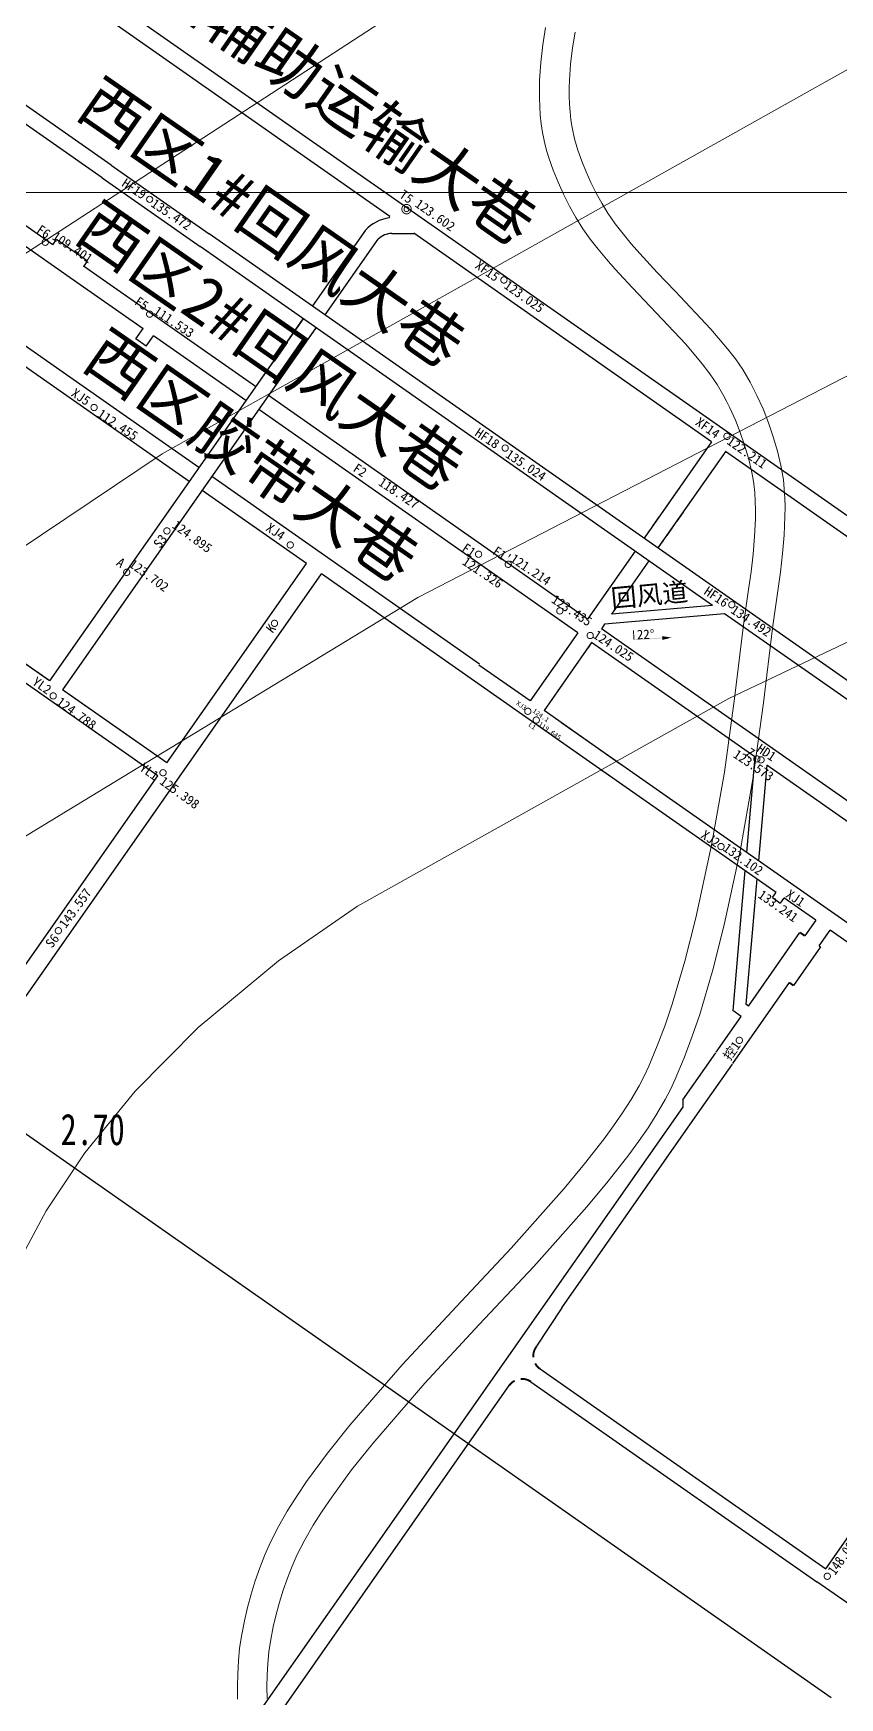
# Model space of a CAD drawing. Header units: inches. Extents: x 36473197 to 36486087, y 3899343 to 3911260.
# Drawn here: x 36482266 to 36482522, y 3904521 to 3905051 of the extents above; entities that cross this region are included whole.
import ezdxf

# ---------------------------------------------------------------- set-up
doc = ezdxf.new("R2010")
doc.units = ezdxf.units.IN
doc.header["$MEASUREMENT"] = 0
doc.linetypes.add('虚线', pattern=[0.0045, 0.00175, -0.001, 0.00175])
doc.layers.get('0').update_dxf_attribs({"lineweight": 0})
doc.layers.get('Defpoints').update_dxf_attribs({"lineweight": 0})
for name, color, linetype, lineweight in [('4煤底板等值线', 7, 'Continuous', 0), ('公路', 7, 'Continuous', 0), ('四盘区辅运巷', 7, 'Continuous', 0), ('导线点', 7, 'Continuous', 0), ('巷道注记', 7, 'Continuous', 0), ('经纬网', 7, 'Continuous', 0), ('钻孔', 7, 'Continuous', 0)]:
    doc.layers.add(name, color=color, linetype=linetype, lineweight=lineweight)
for name, color, linetype, lineweight, true_color in [('保护煤柱', 7, 'Continuous', 0, 0xff0042), ('变坡点', 1, 'Continuous', 0, 0xff0000), ('巷道1', 7, 'Continuous', 0, 0x2d2d2d)]:
    doc.layers.add(name, color=color, linetype=linetype, lineweight=lineweight, true_color=true_color)
doc.styles.add('仿宋', font='simfang.ttf')
doc.styles.add('宋体', font='SIMSUN.TTC')
doc.styles.add('黑体', font='simhei.ttf')
doc.linetypes.add('保护煤柱', pattern='A,0.0195,-0.001,[6,西北矿业高家堡煤矿2022年采掘接续图(2022.8.14).shx,S=1.01575e-06,R=0,X=0,Y=0],0.0195', length=0.04)
doc.dimstyles.get("Standard").update_dxf_attribs({"dimtxt": 30, "dimasz": 20, "dimexe": 0.18, "dimexo": 0.0625, "dimgap": 0.09, "dimtad": 1, "dimdec": 0, "dimzin": 0, "dimdsep": 46, "dimtxsty": '仿宋', "dimcen": 0.09, "dimclrd": 150, "dimclre": 150, "dimadec": 0, "dimazin": 0, "dimtfac": 1, "dimtdec": 0, "dimtofl": 0, "dimtmove": 0, "dimatfit": 3, "dimfxl": 1, "dimtolj": 1, "dimtzin": 0, "dimlwd": 0, "dimarcsym": 0})

# ---------------------------------------------------------------- blocks, each defined once
blk = doc.blocks.new('变坡点3')
at = {"true_color": 0xff0000}
for points in [[(0.02, -3), (-0.15, -0.01), (0.15, 0.01), (0.32, -2.99)], [(0.16, -2.85), (9.15, -2.32), (9.17, -2.62), (0.18, -3.14)], [(9.19, -3.07), (12.15, -2.3), (9.12, -1.88)]]:
    blk.add_hatch(color=1, dxfattribs=at).paths.add_polyline_path(points, flags=17)
blk = doc.blocks.new('临时经纬仪导线点_1')
at = {"color": 7, "const_width": 0.3}
blk.add_lwpolyline([(1, 0), (0.97, 0.26), (0.87, 0.5), (0.71, 0.71), (0.5, 0.87), (0.26, 0.97), (0, 1), (-0.26, 0.97), (-0.5, 0.87), (-0.71, 0.71), (-0.87, 0.5), (-0.97, 0.26), (-1, 0), (-0.97, -0.26), (-0.87, -0.5), (-0.71, -0.71), (-0.5, -0.87), (-0.26, -0.97), (0, -1), (0.26, -0.97), (0.5, -0.87), (0.71, -0.71), (0.87, -0.5), (0.97, -0.26), (1, 0)], dxfattribs=at)
blk = doc.blocks.new('临时经纬仪导线点')
at = {"color": 0, "const_width": 0.3}
blk.add_lwpolyline([(1, 0), (0.97, 0.26), (0.87, 0.5), (0.71, 0.71), (0.5, 0.87), (0.26, 0.97), (0, 1), (-0.26, 0.97), (-0.5, 0.87), (-0.71, 0.71), (-0.87, 0.5), (-0.97, 0.26), (-1, 0), (-0.97, -0.26), (-0.87, -0.5), (-0.71, -0.71), (-0.5, -0.87), (-0.26, -0.97), (0, -1), (0.26, -0.97), (0.5, -0.87), (0.71, -0.71), (0.87, -0.5), (0.97, -0.26), (1, 0)], dxfattribs=at)
blk = doc.blocks.new('永久经纬仪导线点')
at = {"color": 7, "const_width": 0.3}
for points in [[(1.5, 0), (1.45, 0.39), (1.3, 0.75), (1.06, 1.06), (0.75, 1.3), (0.39, 1.45), (0, 1.5), (-0.39, 1.45), (-0.75, 1.3), (-1.06, 1.06), (-1.3, 0.75), (-1.45, 0.39), (-1.5, 0), (-1.45, -0.39), (-1.3, -0.75), (-1.06, -1.06), (-0.75, -1.3), (-0.39, -1.45), (0, -1.5), (0.39, -1.45), (0.75, -1.3), (1.06, -1.06), (1.3, -0.75), (1.45, -0.39), (1.5, 0)], [(0.8, 0), (0.77, 0.21), (0.69, 0.4), (0.57, 0.57), (0.4, 0.69), (0.21, 0.77), (0, 0.8), (-0.21, 0.77), (-0.4, 0.69), (-0.57, 0.57), (-0.69, 0.4), (-0.77, 0.21), (-0.8, 0), (-0.77, -0.21), (-0.69, -0.4), (-0.57, -0.57), (-0.4, -0.69), (-0.21, -0.77), (0, -0.8), (0.21, -0.77), (0.4, -0.69), (0.57, -0.57), (0.69, -0.4), (0.77, -0.21), (0.8, 0)]]:
    blk.add_lwpolyline(points, dxfattribs=at)
blk = doc.blocks.new('lr_block_241_1')
at = {"color": 30, "true_color": 0xff8000, "const_width": 0.6}
blk.add_lwpolyline([(1.57, 0), (1.56, 0.01), (1.23, 0.24), (0.9, 0.47), (0.57, 0.7), (0.25, 0.93), (0, 1.1)], dxfattribs=at)
blk = doc.blocks.new('lr_block_242_1')
at = {"color": 30, "true_color": 0xff8000, "const_width": 0.6}
blk.add_lwpolyline([(0, 0.92), (0.08, 0.86), (0.41, 0.63), (0.74, 0.4), (1.06, 0.17), (1.31, 0)], dxfattribs=at)
blk = doc.blocks.new('lr_block_248_1')
at = {"color": 30, "true_color": 0xff8000, "const_width": 0.6}
for points in [[(0.02, 3.65), (0, 4.05), (0.01, 4.45), (0.06, 4.85), (0.13, 5.24), (0.24, 5.63), (0.38, 6), (0.54, 6.36), (0.74, 6.71), (0.9, 6.96)], [(0.59, 1.75), (0.79, 1.4), (1.02, 1.07), (1.27, 0.76), (1.55, 0.48), (1.85, 0.21), (2.13, 0), (2.13, 0), (2.13, 0), (2.13, 0)]]:
    blk.add_lwpolyline(points, dxfattribs=at)
blk = doc.blocks.new('lr_block_249_1')
at = {"color": 30, "true_color": 0xff8000, "const_width": 0.6}
for points in [[(1.75, 1.55), (1.4, 1.34), (1.07, 1.12), (0.76, 0.86), (0.48, 0.58), (0.21, 0.28), (0, 0), (0, 0), (0, 0), (0, 0)], [(3.65, 2.11), (4.05, 2.13), (4.45, 2.12), (4.85, 2.08), (5.24, 2), (5.63, 1.89), (6, 1.76), (6.36, 1.59), (6.71, 1.39), (6.96, 1.23)]]:
    blk.add_lwpolyline(points, dxfattribs=at)
blk = doc.blocks.new('*D204')
at = {"layer": 'Defpoints', "color": 0, "transparency": 16777216}
for p in [(36476925.52, 3911082.36), (36486060.15, 3904950.04), (36485936.09, 3904772.87)]:
    blk.add_point(p, dxfattribs=at)
at = {"layer": '四盘区辅运巷', "color": 150, "lineweight": -2, "transparency": 16777216}
for p, q in [((36476925.55, 3911082.41), (36477049.68, 3911259.68)), ((36485936.12, 3904772.92), (36486060.25, 3904950.19))]:
    blk.add_line(p, q, dxfattribs=at)
at = {"layer": '四盘区辅运巷', "color": 150, "lineweight": 0, "transparency": 16777216}
blk.add_line((36477065.96, 3911248.06), (36486043.76, 3904961.51), dxfattribs=at)
at = {"layer": '四盘区辅运巷', "color": 150, "transparency": 16777216}
for points in [[(36477067.87, 3911250.79), (36477064.05, 3911245.33), (36477049.58, 3911259.53)], [(36486045.68, 3904964.24), (36486041.85, 3904958.78), (36486060.15, 3904950.04)]]:
    blk.add_solid(points, dxfattribs=at)
at = {"layer": '四盘区辅运巷', "color": 0, "transparency": 16777216, "insert": (36481563.62, 3908117.29), "char_height": 30, "attachment_point": 5, "rotation": 324.9991, "style": '仿宋'}
blk.add_mtext('\\A1;1100', dxfattribs=at)
blk = doc.blocks.new('*D205')
at = {"layer": 'Defpoints', "color": 0, "transparency": 16777216}
for p in [(36485936.09, 3904772.87), (36482207.75, 3899448.44), (36482358.83, 3899342.66)]:
    blk.add_point(p, dxfattribs=at)
at = {"layer": '四盘区辅运巷', "color": 150, "lineweight": -2, "transparency": 16777216}
for p, q in [((36485936.14, 3904772.84), (36486087.31, 3904666.98)), ((36482207.81, 3899448.41), (36482358.98, 3899342.55))]:
    blk.add_line(p, q, dxfattribs=at)
at = {"layer": '四盘区辅运巷', "color": 150, "lineweight": 0, "transparency": 16777216}
blk.add_line((36486075.69, 3904650.7), (36482370.3, 3899359.04), dxfattribs=at)
at = {"layer": '四盘区辅运巷', "color": 150, "transparency": 16777216}
for points in [[(36486072.96, 3904652.61), (36486078.42, 3904648.79), (36486087.16, 3904667.08)], [(36482367.57, 3899360.95), (36482373.03, 3899357.13), (36482358.83, 3899342.66)]]:
    blk.add_solid(points, dxfattribs=at)
at = {"layer": '四盘区辅运巷', "color": 0, "transparency": 16777216, "insert": (36484210.49, 3902013.62), "char_height": 30, "attachment_point": 5, "rotation": 54.9991, "style": '仿宋'}
blk.add_mtext('\\A1;650', dxfattribs=at)

msp = doc.modelspace()

# ---------------------------------------------------------------- linework, layer by layer
at = {"layer": '4煤底板等值线', "color": 7, "linetype": 'Continuous', "lineweight": 0, "flags": 128}
for points in [[(36482493.14, 3905130.31), (36482192.02, 3904934.38), (36482166.99, 3904914.54), (36482141.03, 3904889.49), (36482117.22, 3904862.29), (36482102.01, 3904841.18), (36482090.3, 3904820.32), (36482069.29, 3904771.62), (36482053.89, 3904727.1), (36482014.98, 3904571.97), (36481995.75, 3904508.82)], [(36482584.29, 3905072.71), (36482306.56, 3904916.82), (36482199.34, 3904844.88), (36482182.97, 3904831.67), (36482165.02, 3904814.17), (36482150.2, 3904796.51), (36482140.49, 3904782.52), (36482131.4, 3904766.94), (36482119.59, 3904741.43), (36482108.6, 3904709.11), (36482093.42, 3904638.78), (36482077.94, 3904509.09)], [(36482671.7, 3905017.47), (36482387.98, 3904871.06), (36482261.14, 3904793.89), (36482236.56, 3904775.57), (36482216.01, 3904757.29), (36482202.47, 3904742.58), (36482193.03, 3904730.03), (36482185.98, 3904718.45), (36482179.75, 3904705.41), (36482173.88, 3904689), (36482169.74, 3904672.81), (36482166.12, 3904652.19), (36482160.3, 3904588.63), (36482160.74, 3904501.81)], [(36482753.57, 3904965.73), (36482486.93, 3904838.97), (36482368.7, 3904772.83), (36482343.56, 3904755.42), (36482317.99, 3904734.15), (36482297.98, 3904713.96), (36482281.93, 3904694.28), (36482269.6, 3904675.77), (36482260.59, 3904658.93), (36482253.66, 3904642.3), (36482248.43, 3904625.07), (36482244.75, 3904606.37), (36482242.79, 3904585.32), (36482242.98, 3904562.1), (36482245.62, 3904538.03), (36482249.11, 3904520.76)]]:
    msp.add_lwpolyline(points, dxfattribs=at)
at = {"layer": '保护煤柱', "color": 1, "linetype": '保护煤柱', "lineweight": 30, "ltscale": 3750, "true_color": 0xff0000, "flags": 128}
msp.add_lwpolyline([(36482519.48, 3904520.82), (36480126.41, 3906196.46)], dxfattribs=at)
at = {"layer": '公路', "color": 8, "linetype": 'Continuous', "lineweight": 9, "true_color": 0x808080, "flags": 128}
for points in [[(36482330.6, 3904520.35), (36482330.54, 3904524.41), (36482330.62, 3904528.46), (36482330.85, 3904532.51), (36482331.24, 3904536.55), (36482331.89, 3904540.91), (36482332.73, 3904545.25), (36482333.73, 3904549.56), (36482334.88, 3904553.82), (36482336.19, 3904558.05), (36482337.64, 3904562.22), (36482339.24, 3904566.34), (36482341.02, 3904570.36), (36482343.6, 3904575.34), (36482346.41, 3904580.19), (36482349.41, 3904584.94), (36482352.56, 3904589.6), (36482359.24, 3904598.71), (36482366.28, 3904607.56), (36482382.95, 3904626.74), (36482400.26, 3904645.37), (36482417.65, 3904663.96), (36482434.57, 3904682.98), (36482441.05, 3904690.78), (36482447.28, 3904698.78), (36482450.26, 3904702.86), (36482453.11, 3904707.01), (36482455.83, 3904711.23), (36482458.35, 3904715.57), (36482459.94, 3904718.69), (36482461.43, 3904721.86), (36482464.17, 3904728.34), (36482466.65, 3904734.95), (36482468.92, 3904741.65), (36482472.92, 3904755.29), (36482476.4, 3904769.09), (36482481.43, 3904792.24), (36482485.52, 3904815.51), (36482488.78, 3904838.89), (36482491.61, 3904862.37), (36482493.25, 3904873.65), (36482494.01, 3904879.29), (36482494.65, 3904884.92), (36482495.13, 3904890.53), (36482495.38, 3904896.12), (36482495.4, 3904898.91), (36482495.34, 3904901.69), (36482495.19, 3904904.46), (36482494.9, 3904907.22), (36482494.57, 3904909.29), (36482494.16, 3904911.36), (36482493.17, 3904915.46), (36482491.97, 3904919.53), (36482490.57, 3904923.56), (36482489.01, 3904927.52), (36482487.27, 3904931.41), (36482486.34, 3904933.32), (36482485.36, 3904935.2), (36482483.24, 3904938.86), (36482480.94, 3904942.23), (36482478.48, 3904945.47), (36482473.21, 3904951.72), (36482461.95, 3904963.75), (36482456.25, 3904969.7), (36482450.66, 3904975.73), (36482447.95, 3904978.81), (36482445.33, 3904981.93), (36482442.81, 3904985.14), (36482440.44, 3904988.46), (36482438.22, 3904992.01), (36482436.18, 3904995.67), (36482434.3, 3904999.43), (36482432.58, 3905003.26), (36482431.03, 3905007.15), (36482429.67, 3905011.09), (36482429.06, 3905013.09), (36482428.51, 3905015.09), (36482427.61, 3905019.14), (36482427.2, 3905021.88), (36482426.92, 3905024.64), (36482426.74, 3905027.41), (36482426.65, 3905030.19), (36482426.64, 3905032.99), (36482426.72, 3905035.79), (36482427.08, 3905041.4), (36482427.72, 3905047), (36482428.61, 3905052.58)], [(36482339.99, 3904520.58), (36482339.94, 3904524.29), (36482340.01, 3904528), (36482340.21, 3904531.69), (36482340.57, 3904535.38), (36482341.17, 3904539.38), (36482341.94, 3904543.35), (36482342.85, 3904547.3), (36482343.91, 3904551.21), (36482345.11, 3904555.08), (36482346.44, 3904558.9), (36482347.91, 3904562.67), (36482349.53, 3904566.36), (36482351.99, 3904571.11), (36482354.66, 3904575.73), (36482357.52, 3904580.25), (36482360.53, 3904584.69), (36482366.89, 3904593.37), (36482373.6, 3904601.8), (36482390.2, 3904620.97), (36482407.47, 3904639.58), (36482424.85, 3904658.14), (36482441.78, 3904677.11), (36482448.58, 3904685.28), (36482455.11, 3904693.65), (36482458.22, 3904697.93), (36482461.22, 3904702.27), (36482464.06, 3904706.7), (36482466.7, 3904711.24), (36482468.35, 3904714.48), (36482469.9, 3904717.78), (36482472.75, 3904724.51), (36482475.32, 3904731.38), (36482477.68, 3904738.35), (36482481.84, 3904752.51), (36482485.45, 3904766.85), (36482490.52, 3904790.28), (36482494.65, 3904813.84), (36482497.96, 3904837.5), (36482500.84, 3904861.28), (36482502.56, 3904873.16), (36482503.36, 3904879.1), (36482504.03, 3904885.04), (36482504.52, 3904890.95), (36482504.79, 3904896.84), (36482504.82, 3904899.78), (36482504.76, 3904902.71), (36482504.6, 3904905.63), (36482504.32, 3904908.55), (36482503.96, 3904910.84), (36482503.51, 3904913.14), (36482502.42, 3904917.7), (36482501.09, 3904922.22), (36482499.55, 3904926.69), (36482497.82, 3904931.09), (36482495.88, 3904935.4), (36482494.84, 3904937.52), (36482493.75, 3904939.6), (36482491.38, 3904943.66), (36482489.04, 3904947.02), (36482486.53, 3904950.26), (36482481.2, 3904956.52), (36482469.87, 3904968.57), (36482464.16, 3904974.55), (36482458.58, 3904980.6), (36482455.89, 3904983.69), (36482453.28, 3904986.84), (36482450.79, 3904990.07), (36482448.44, 3904993.41), (36482446.49, 3904996.57), (36482444.69, 3904999.83), (36482443.02, 3905003.16), (36482441.49, 3905006.56), (36482440.11, 3905010.01), (36482438.89, 3905013.51), (36482438.35, 3905015.28), (36482437.86, 3905017.06), (36482437.05, 3905020.65), (36482436.67, 3905023.14), (36482436.42, 3905025.65), (36482436.25, 3905028.17), (36482436.17, 3905030.71), (36482436.17, 3905033.25), (36482436.24, 3905035.8), (36482436.58, 3905040.9), (36482437.17, 3905046.01), (36482437.98, 3905051.09)]]:
    msp.add_lwpolyline(points, dxfattribs=at)
at = {"layer": '导线点', "linetype": 'Continuous'}
msp.add_circle((36482302.62, 3904997.83, -0.2), 1, dxfattribs=at)
at = {"layer": '巷道1', "color": 30, "linetype": 'Continuous', "lineweight": 30, "true_color": 0xff8000}
for p, q in [((36482290.3, 3905008.73, -0.2), (36482199.02, 3905072.65, -0.2)), ((36482584.6, 3904855, -0.2), (36482284.68, 3905065, -0.2)), ((36482379.06, 3904992.32, -0.2), (36482281.59, 3905060.58, -0.2)), ((36482287.44, 3905004.63, -0.2), (36482252.59, 3905029.04, -0.2)), ((36482378.78, 3904991.92, -0.2), (36482379.06, 3904992.32, -0.2)), ((36482556.71, 3904822.19, -0.2), (36482321.49, 3904986.89, -0.2)), ((36482371.25, 3904988.04), (36482354.4, 3904963.95)), ((36482358.5, 3904961.08), (36482375.35, 3904985.17)), ((36482379.69, 3904987, -0.2), (36482386.65, 3904987.01, -0.2)), ((36482379.71, 3904986.99), (36482386.68, 3904987)), ((36482481.44, 3904920.64, -0.2), (36482386.65, 3904987.01, -0.2)), ((36482481.77, 3904868.56, -0.2), (36482318.62, 3904982.8, -0.2)), ((36482336.29, 3904938.2), (36482281.5, 3904976.56)), ((36482300.49, 3904956.62), (36482278.36, 3904972.08)), ((36482351.43, 3904959.82), (36482270.72, 3904844.55)), ((36482336.35, 3904938.16), (36482351.49, 3904959.79)), ((36482355.53, 3904956.96), (36482274.81, 3904841.68)), ((36482298.23, 3904953.39), (36482300.52, 3904956.66)), ((36482301.51, 3904951.09), (36482298.23, 3904953.39)), ((36482301.51, 3904951.09), (36482303.8, 3904954.36)), ((36482333.19, 3904933.77), (36482303.77, 3904954.33)), ((36482340.44, 3904935.3), (36482355.59, 3904956.92)), ((36482441.94, 3904864.22), (36482340.39, 3904935.33)), ((36482438.84, 3904859.8), (36482337.29, 3904930.91)), ((36482545.6, 3904875.71, -0.2), (36482485.87, 3904917.54, -0.2)), ((36482457.08, 3904885.85), (36482441.94, 3904864.22)), ((36482461.51, 3904882.75), (36482449.6, 3904865.75)), ((36482481.77, 3904868.56), (36482449.6, 3904865.75)), ((36482485.59, 3904865.88), (36482447.36, 3904862.54)), ((36482570.86, 3904806.18, -0.2), (36482485.59, 3904865.88, -0.2)), ((36482438.84, 3904859.8), (36482423.68, 3904838.14)), ((36482447.36, 3904862.54), (36482446.36, 3904861.12)), ((36482557.72, 3904783.15), (36482446.36, 3904861.12)), ((36482443.27, 3904856.7), (36482428.11, 3904835.05)), ((36482495.24, 3904820.31), (36482443.27, 3904856.7)), ((36482495.24, 3904820.31), (36482492.58, 3904789.9)), ((36482499.03, 3904817.66), (36482496.37, 3904787.25)), ((36482556.42, 3904777.47), (36482499.03, 3904817.66)), ((36482492.08, 3904784.15), (36482490.37, 3904764.66)), ((36482495.86, 3904781.5), (36482494.36, 3904764.28)), ((36482500.85, 3904775.55, -0.2), (36482501.89, 3904777.01, -0.2)), ((36482500.85, 3904775.55, -0.2), (36482503.29, 3904773.81, -0.2)), ((36482504.33, 3904775.27, -0.2), (36482503.29, 3904773.81, -0.2)), ((36482514.66, 3904768.33, -0.2), (36482511.16, 3904763.33, -0.2)), ((36482490.37, 3904764.66), (36482488.18, 3904739.63)), ((36482494.36, 3904764.28), (36482492.37, 3904741.58)), ((36482493.19, 3904741.01, -0.2), (36482509.59, 3904764.43, -0.2)), ((36482515.66, 3904760.17, -0.2), (36482519.17, 3904765.18, -0.2)), ((36482516.14, 3904759.84, -0.2), (36482507.54, 3904747.55, -0.2)), ((36482515.66, 3904760.17, -0.2), (36482516.14, 3904759.84, -0.2)), ((36482482.93, 3904726.36, -0.2), (36482490.9, 3904737.73, -0.2)), ((36482472.3, 3904711.18, -0.2), (36482482.8, 3904726.16, -0.2)), ((36482517.81, 3904561.86, -0.2), (36482613.76, 3904698.89, -0.2)), ((36482433.78, 3904644.99, -0.2), (36482425.55, 3904632.39)), ((36482426.9, 3904625.52), (36482517.81, 3904561.86)), ((36482318.66, 3904479.7, -0.2), (36482417.03, 3904620.19)), ((36482423.97, 3904621.4), (36482514.92, 3904557.72)), ((36482527.07, 3904549.3, -0.2), (36482514.92, 3904557.72, -0.2))]:
    msp.add_line(p, q, dxfattribs=at)
at = {"layer": '巷道1', "color": 7, "linetype": 'Continuous', "lineweight": 30}
for p, q in [((36482290.3, 3905008.73, -0.2), (36482321.49, 3904986.89, -0.2)), ((36482287.44, 3905004.63, -0.2), (36482318.62, 3904982.8, -0.2))]:
    msp.add_line(p, q, dxfattribs=at)
at = {"layer": '巷道1', "color": 30, "lineweight": 30, "true_color": 0xff8000}
for p, q in [((36482278.36, 3904972.08), (36482234.32, 3905002.95)), ((36482271.8, 3904983.36), (36482272.95, 3904984.99)), ((36482282.78, 3904978.11), (36482272.95, 3904984.99)), ((36482281.63, 3904976.47), (36482282.78, 3904978.11)), ((36482481.44, 3904920.64), (36482459.95, 3904889.94)), ((36482485.97, 3904917.69), (36482464.38, 3904886.84)), ((36482457.08, 3904885.85), (36482441.94, 3904864.22)), ((36482218.83, 3904680.89), (36482357.24, 3904878.56)), ((36482308.04, 3904818.41), (36482352.49, 3904881.89)), ((36482308.04, 3904818.41), (36482352.49, 3904881.89)), ((36482461.51, 3904882.75), (36482449.6, 3904865.75)), ((36482438.84, 3904859.8), (36482437.63, 3904858.07)), ((36482447.36, 3904862.54), (36482446.36, 3904861.12)), ((36482443.27, 3904856.7), (36482442.06, 3904854.97)), ((36482214.04, 3904684.16), (36482305.17, 3904814.31))]:
    msp.add_line(p, q, dxfattribs=at)
at = {"layer": '巷道1', "color": 30, "linetype": '虚线', "lineweight": 30, "ltscale": 2000, "true_color": 0xff8000}
for p, q in [((36482471.08, 3904905.83), (36482459.95, 3904889.94)), ((36482475.51, 3904902.74), (36482464.38, 3904886.84))]:
    msp.add_line(p, q, dxfattribs=at)
at = {"layer": '巷道1', "color": 30, "lineweight": 30, "true_color": 0xff8000, "flags": 128}
for points in [[(36482271.8, 3904983.36), (36482237.44, 3905007.41)], [(36482270.72, 3904844.55), (36482172.17, 3904913.55)], [(36482305.17, 3904814.31), (36482169, 3904909.66)], [(36482270.62, 3904844.61), (36482255.08, 3904855.5)], [(36482305.17, 3904814.31), (36482252.25, 3904851.37)], [(36482308.04, 3904818.41), (36482274.81, 3904841.68)], [(36482308.04, 3904818.41), (36482275.55, 3904841.16)], [(36482452.68, 3904817.84), (36482428.11, 3904835.05)]]:
    msp.add_lwpolyline(points, dxfattribs=at)
at = {"layer": '巷道1', "color": 30, "linetype": 'Continuous', "lineweight": 30, "true_color": 0xff8000, "flags": 128}
for points in [[(36482318.26, 3904912.45), (36482219.41, 3904981.66)], [(36482315.16, 3904908.02), (36482216.32, 3904977.24)], [(36482352.49, 3904881.89), (36482319.26, 3904905.16)], [(36482407.62, 3904849.88), (36482322.36, 3904909.58)], [(36482449.75, 3904813.79), (36482357.24, 3904878.56)], [(36482423.68, 3904838.14), (36482407.39, 3904849.55)], [(36482535.51, 3904759.84), (36482433.75, 3904831.09)], [(36482502.01, 3904777.19), (36482430.93, 3904826.97)], [(36482514.66, 3904768.33), (36482504.45, 3904775.48)], [(36482535.81, 3904753.53), (36482519.17, 3904765.18)], [(36482488.18, 3904722.69), (36482506.22, 3904748.47)], [(36482476.97, 3904706.69), (36482488.07, 3904722.53)], [(36482472.3, 3904711.18), (36482472.3, 3904708.74)], [(36482314.16, 3904482.85), (36482472.3, 3904708.74)], [(36482433.78, 3904644.99), (36482476.97, 3904706.69)]]:
    msp.add_lwpolyline(points, dxfattribs=at)
at = {"layer": '巷道1', "color": 30, "linetype": '虚线', "lineweight": 30, "ltscale": 2000, "true_color": 0xff8000, "flags": 128}
for points in [[(36482493.19, 3904741.01), (36482492.37, 3904741.58)], [(36482490.9, 3904737.73), (36482488.18, 3904739.63)]]:
    msp.add_lwpolyline(points, dxfattribs=at)
at = {"layer": '巷道1', "color": 30, "linetype": 'Continuous', "lineweight": 30, "true_color": 0xff8000}
for centre, radius, start, end in [((36482380.7, 3904978.9), 13.15, 98.2601, 135.9398), ((36482380, 3904980.2), 6.81, 92.6138, 133.0683)]:
    msp.add_arc(centre, radius, start, end, dxfattribs=at)
at = {"layer": '经纬网', "color": 7, "linetype": 'Continuous', "lineweight": 9}
msp.add_line((36485245.61, 3905000), (36476147.6, 3905000), dxfattribs=at)

# ---------------------------------------------------------------- block references
at = {"layer": '变坡点'}
msp.add_blockref('变坡点3', (36482456.58, 3904860.63), dxfattribs=at)
at = {"layer": '导线点'}
for name, p in [('永久经纬仪导线点', (36482384.36, 3904994.7, -0.2)), ('临时经纬仪导线点_1', (36482415.35, 3904972.15, -0.2)), ('临时经纬仪导线点_1', (36482284.91, 3904931.55)), ('临时经纬仪导线点_1', (36482415.75, 3904918.64, -0.2)), ('临时经纬仪导线点_1', (36482407.28, 3904884.85)), ('临时经纬仪导线点_1', (36482487.88, 3904868.76, -0.2)), ('临时经纬仪导线点_1', (36482490.28, 3904730.09, -0.2)), ('临时经纬仪导线点_1', (36482518.28, 3904559.48, -0.2))]:
    msp.add_blockref(name, p, dxfattribs=at)
at = {"layer": '导线点', "color": 7, "rotation": 9.686697337865286e-10}
for p in [(36482269.37, 3904984.16), (36482302.6, 3904961.27), (36482295.29, 3904879.08), (36482416.73, 3904881.64), (36482433.15, 3904866.81), (36482342.32, 3904862.85), (36482442.81, 3904858.97), (36482271.89, 3904839.75), (36482425.65, 3904832.06), (36482495.86, 3904819.69), (36482497.19, 3904819.38), (36482306.84, 3904815.28), (36482273.53, 3904765)]:
    msp.add_blockref('临时经纬仪导线点', p, dxfattribs=at)
at = {"layer": '导线点', "color": 7}
msp.add_blockref('临时经纬仪导线点_1', (36482486.35, 3904922.37, -0.2), dxfattribs=at)
at = {"layer": '导线点', "rotation": 9.686697337865286e-10}
for p in [(36482308.09, 3904892.27), (36482347.35, 3904887.8), (36482422.97, 3904834.85), (36482484.45, 3904791.78, -0.2)]:
    msp.add_blockref('临时经纬仪导线点', p, dxfattribs=at)
at = {"layer": '巷道1', "color": 30, "lineweight": 30, "true_color": 0xff8000}
for name, p in [('lr_block_241_1', (36482509.59, 3904763.33, -0.2)), ('lr_block_242_1', (36482506.22, 3904747.55, -0.2)), ('lr_block_248_1', (36482424.71, 3904625.5, -0.2)), ('lr_block_249_1', (36482417.02, 3904620.18, -0.2))]:
    msp.add_blockref(name, p, dxfattribs=at)

# ---------------------------------------------------------------- texts
at = {"layer": '变坡点', "style": '宋体'}
msp.add_text('22°', height=3, rotation=1.3945, dxfattribs=at).set_placement((36482457.71, 3904857.78, -0.2))
at = {"layer": '导线点', "style": '黑体'}
for s, height, rotation, p in [('HF19', 3, 326.2482, (36482293.46, 3905002.21, -0.2)), ('T5', 3, 324.8261, (36482381.81, 3904998.62, -0.2)), ('135.472', 3, 326.2482, (36482302.75, 3904995.76, -0.2)), ('123.602', 3, 324.8261, (36482386.8, 3904995.71, -0.2)), ('F6', 3, 326.2482, (36482266.34, 3904987.42)), ('109.401', 3, 326.2482, (36482271.29, 3904985.3)), ('XF15', 3, 324.8261, (36482405.89, 3904976.15, -0.2)), ('123.025', 3, 324.8261, (36482415.11, 3904969.76, -0.2)), ('F5', 3, 326.2482, (36482297.53, 3904964.57)), ('111.533', 3, 326.2482, (36482303.55, 3904961.54)), ('XJ5', 3, 326.2482, (36482277.34, 3904935.4)), ('112.455', 3, 326.2482, (36482285.68, 3904928.81)), ('XF14', 3, 324.8261, (36482476.03, 3904926.23, -0.2)), ('HF18', 3, 326.2482, (36482405.86, 3904922.79, -0.2)), ('122.211', 3, 324.8261, (36482486.05, 3904920.17, -0.2)), ('135.024', 3, 326.2482, (36482415.59, 3904915.93, -0.2)), ('F2', 3, 326.2482, (36482367.05, 3904911.47)), ('118.427', 3, 326.2482, (36482375.13, 3904907.04)), ('124.895', 3, 323.9538, (36482309.5, 3904893.48)), ('XJ4', 3, 326.2482, (36482339.3, 3904892.55)), ('S3', 3, 52.4937, (36482305.88, 3904886.48)), ('F1', 3, 326.2482, (36482401.7, 3904886.07)), ('121.326', 3, 326.2482, (36482401.82, 3904881.8)), ("F1'", 3, 326.2482, (36482411.5, 3904885.08)), ('121.214', 3, 326.2482, (36482417.1, 3904882.71)), ('A', 3, 324.8261, (36482291.7, 3904881.53)), ('123.702', 3, 323.9538, (36482295.75, 3904881.1)), ('HF16', 3, 326.2482, (36482478.77, 3904872.32, -0.2)), ('123.435', 3, 326.2482, (36482430.2, 3904869.7)), ('134.492', 3, 326.2482, (36482487.3, 3904866.36, -0.2)), ('K', 3, 51.0994, (36482341.7, 3904859.48)), ('124.025', 3, 326.2482, (36482443.45, 3904858.44)), ('YL2', 3, 324.8261, (36482264.98, 3904843.58)), ('124.788', 3, 323.9538, (36482272.68, 3904837.21)), ('XJ3', 1.5, 324.8261, (36482419.05, 3904837.12)), ('L1', 1.5, 324.8261, (36482423, 3904830.24)), ('124.1', 1.5, 324.8261, (36482424.32, 3904834.66)), ('119.645', 1.5, 324.8261, (36482426.21, 3904830.41)), ('123.573', 3, 326.2482, (36482488.04, 3904820.4)), ('Z', 3, 326.2482, (36482492.18, 3904820.96)), ('HD1', 3, 326.2482, (36482495.58, 3904822.19)), ('YL1', 3, 324.8261, (36482299.11, 3904816.22)), ('125.398', 3, 323.9538, (36482305.5, 3904811.95)), ('XJ2', 3, 326.2482, (36482477.78, 3904794.79, -0.2)), ('132.102', 3, 324.8261, (36482484.83, 3904790.67)), ('143.557', 3, 53.8282, (36482275.86, 3904765.54)), ('XJ1', 3, 326.2482, (36482504.8, 3904775.84, -0.2)), ('133.241', 3, 324.8261, (36482495.94, 3904775.76, -0.2)), ('S6', 3, 52.3192, (36482271.51, 3904759.25)), ('控1', 3, 54.6091, (36482487.31, 3904723.44, -0.2))]:
    msp.add_text(s, height=height, rotation=rotation, dxfattribs=at).set_placement(p)
at = {"layer": '导线点', "style": '黑体', "width": 0.875}
msp.add_text('148.001', height=3.2, rotation=54.5392, dxfattribs=at).set_placement((36482520.72, 3904559.61, -0.2))
at = {"layer": '巷道注记', "style": '仿宋'}
for s, height, rotation, p in [('西区辅助运输大巷', 15, 325.199, (36482284.44, 3905075.71, -0.2)), ('西区1#回风大巷', 15, 325.199, (36482278.57, 3905025.13, -0.2)), ('西区2#回风大巷', 15, 325.199, (36482278.07, 3904985.74, -0.2)), ('西区胶带大巷', 15, 325.199, (36482280.47, 3904945.09, -0.2)), ('回风道', 6, 5.4287, (36482449.71, 3904867.74))]:
    msp.add_text(s, height=height, rotation=rotation, dxfattribs=at).set_placement(p)
at = {"layer": '钻孔', "color": 7, "style": '宋体', "width": 0.75}
msp.add_text('2.70', height=10, dxfattribs=at).set_placement((36482274.26, 3904696.74))

# ---------------------------------------------------------------- dimensions: what is measured, and where the dimension line sits
at = {"layer": '四盘区辅运巷'}
dim = msp.add_aligned_dim(p1=(36476925.52, 3911082.36), p2=(36485936.09, 3904772.87), distance=216.29, text='1100', dimstyle='Standard', dxfattribs=at)
dim.commit()
dim.dimension.update_dxf_attribs({"geometry": '*D204', "text_midpoint": (36481563.62, 3908117.29)})
dim = msp.add_linear_dim(base=(36482358.83, 3899342.66), p1=(36485936.09, 3904772.87), p2=(36482207.75, 3899448.44), angle=54.9991, text='650', dimstyle='Standard', dxfattribs=at)
dim.commit()
dim.dimension.update_dxf_attribs({"geometry": '*D205', "text_midpoint": (36484222.99, 3902004.87), "dimtype": 160})

doc.saveas('drawing.dxf')
